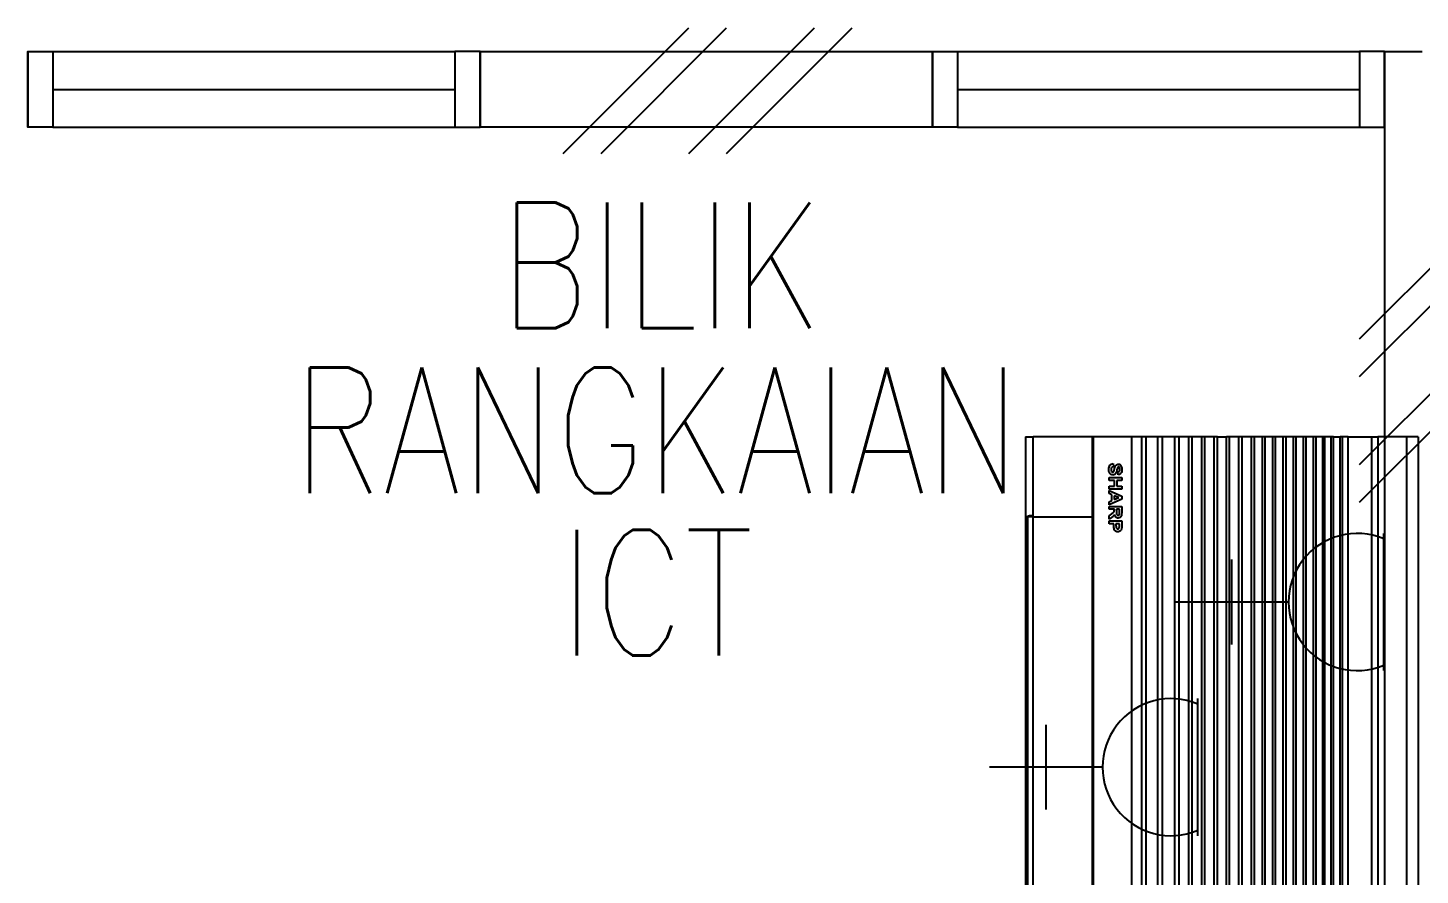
# Model space of a CAD drawing. Header units: inches. Extents: x -106706990 to 300603, y -86718466 to 1728185.
# Drawn here: x 155383 to 158154, y 44572 to 46257 of the extents above; entities that cross this region are included whole.
import ezdxf
from ezdxf.enums import TextEntityAlignment as Align

# ---------------------------------------------------------------- set-up
doc = ezdxf.new("R2010")
doc.units = ezdxf.units.IN
doc.header["$MEASUREMENT"] = 0
doc.linetypes.add('DASHED2', pattern=[0.375, 0.25, -0.125])
for name, color, linetype in [('A-ROOMSYM', 3, 'Continuous'), ('A-WALL', 1, 'Continuous'), ('A-WIN', 9, 'Continuous'), ('A-WLH', 7, 'Continuous'), ('Edges', 7, 'Continuous'), ('ELECT', 6, 'Continuous'), ('elk_LAMPU', 6, 'Continuous')]:
    doc.layers.add(name, color=color, linetype=linetype)
doc.layers.get('elk_LAMPU').off()
doc.styles.add('style1', font='romans.shx', dxfattribs={"height": 750})

# ---------------------------------------------------------------- blocks, each defined once
blk = doc.blocks.new('A$C52B244CD')
at = {"layer": 'A-WLH', "color": 8}
for p, q in [((0, 0), (250, 250)), ((75, 0), (325, 250)), ((250, 0), (500, 250)), ((325, 0), (575, 250))]:
    blk.add_line(p, q, dxfattribs=at)
blk = doc.blocks.new('A$C49831240')
at = {"layer": 'A-WLH', "color": 8}
for p, q in [((250, 575), (0, 325)), ((250, 500), (0, 250)), ((250, 325), (0, 75)), ((250, 250), (0, 0))]:
    blk.add_line(p, q, dxfattribs=at)
blk = doc.blocks.new('air con')
at = {"layer": 'Edges'}
for p, q in [((71.402, 41.898), (152.402, 41.898)), ((71.402, 41.898), (71.402, 41.095)), ((71.402, 41.095), (152.402, 41.095)), ((71.402, 41.095), (71.402, 39.122)), ((71.402, 39.122), (152.402, 39.122)), ((71.402, 38.724), (71.402, 39.122)), ((152.402, 38.724), (71.402, 38.724)), ((71.402, 37.092), (71.402, 38.724)), ((71.402, 37.092), (71.402, 36.701)), ((152.402, 37.092), (71.402, 37.092)), ((152.402, 36.701), (71.402, 36.701)), ((71.402, 36.701), (71.402, 36.542)), ((152.402, 36.542), (71.402, 36.542)), ((71.402, 36.078), (71.402, 36.542)), ((152.402, 36.078), (71.402, 36.078)), ((71.402, 36.078), (71.402, 35.914)), ((152.402, 35.914), (71.402, 35.914)), ((71.402, 35.914), (71.402, 35.493)), ((71.402, 35.493), (71.402, 35.34)), ((152.402, 35.493), (71.402, 35.493)), ((152.402, 35.34), (71.402, 35.34)), ((71.402, 35.34), (71.402, 34.877)), ((152.402, 34.877), (71.402, 34.877)), ((71.402, 34.877), (71.402, 34.709)), ((152.402, 34.709), (71.402, 34.709)), ((71.402, 34.709), (71.402, 34.207)), ((152.402, 34.207), (71.402, 34.207)), ((71.402, 34.207), (71.402, 34.022)), ((71.402, 34.022), (71.402, 33.51)), ((152.402, 34.022), (71.402, 34.022)), ((152.402, 33.51), (71.402, 33.51)), ((71.402, 33.51), (71.402, 33.335)), ((152.402, 33.335), (71.402, 33.335)), ((71.402, 33.335), (71.402, 32.826)), ((152.402, 32.826), (71.402, 32.826)), ((71.402, 32.826), (71.402, 32.625)), ((152.402, 32.625), (71.402, 32.625)), ((71.402, 32.625), (71.402, 32.098)), ((152.402, 32.098), (71.402, 32.098)), ((71.402, 32.098), (71.402, 31.911)), ((152.402, 31.911), (71.402, 31.911)), ((71.402, 31.911), (71.402, 31.378)), ((152.402, 31.378), (71.402, 31.378)), ((71.402, 31.378), (71.402, 31.189)), ((152.402, 31.189), (71.402, 31.189)), ((71.402, 31.189), (71.402, 30.654)), ((152.402, 30.654), (71.402, 30.654)), ((71.402, 30.654), (71.402, 30.439)), ((152.402, 30.439), (71.402, 30.439)), ((71.402, 30.439), (71.402, 29.791)), ((152.402, 29.791), (71.402, 29.791)), ((71.402, 29.791), (71.402, 29.562)), ((71.402, 29.562), (71.402, 28.935)), ((152.402, 29.562), (71.402, 29.562)), ((152.402, 28.935), (71.402, 28.935)), ((71.402, 28.935), (71.402, 28.714)), ((152.402, 28.714), (71.402, 28.714)), ((71.402, 28.092), (71.402, 28.714)), ((152.402, 28.092), (71.402, 28.092)), ((71.402, 28.092), (71.402, 27.871)), ((71.402, 27.871), (71.402, 27.226)), ((152.402, 27.871), (71.402, 27.871)), ((152.402, 27.226), (71.402, 27.226)), ((71.402, 27.226), (71.402, 27.024)), ((71.402, 27.024), (71.402, 26.349)), ((152.402, 27.024), (71.402, 27.024)), ((152.402, 26.349), (71.402, 26.349)), ((71.402, 26.349), (71.402, 26.117)), ((152.402, 26.117), (71.402, 26.117)), ((71.402, 26.117), (71.402, 25.469)), ((152.402, 25.469), (71.402, 25.469)), ((71.402, 25.469), (71.402, 25.162)), ((152.402, 25.162), (71.402, 25.162)), ((71.402, 25.162), (71.402, 24.304)), ((152.402, 24.304), (71.402, 24.304)), ((71.402, 24.304), (71.402, 24.002)), ((152.402, 24.002), (71.402, 24.002)), ((71.402, 24.002), (71.402, 23.184)), ((71.402, 23.184), (71.402, 22.883)), ((152.402, 23.184), (71.402, 23.184)), ((152.402, 22.883), (71.402, 22.883)), ((71.402, 22.883), (71.402, 22.213)), ((152.402, 22.213), (71.402, 22.213)), ((71.402, 22.213), (71.402, 19.568)), ((73.283, 21.282), (73.294, 21.346)), ((73.289, 21.232), (73.283, 21.282)), ((73.306, 21.186), (73.289, 21.232)), ((73.294, 21.346), (73.326, 21.406)), ((73.334, 21.144), (73.306, 21.186)), ((73.326, 21.406), (73.378, 21.457)), ((73.374, 21.106), (73.334, 21.144)), ((73.412, 21.082), (73.374, 21.106)), ((73.378, 21.457), (73.448, 21.494)), ((73.462, 21.059), (73.412, 21.082)), ((73.448, 21.494), (73.537, 21.517)), ((73.481, 21.324), (73.473, 21.293)), ((73.473, 21.293), (73.48, 21.265)), ((73.48, 21.265), (73.502, 21.241)), ((73.504, 21.347), (73.481, 21.324)), ((73.502, 21.241), (73.567, 21.212)), ((73.563, 21.371), (73.504, 21.347)), ((73.537, 21.517), (73.642, 21.525)), ((73.64, 21.379), (73.563, 21.371)), ((73.567, 21.212), (73.685, 21.182)), ((73.713, 21.372), (73.64, 21.379)), ((73.642, 21.525), (73.729, 21.52)), ((73.685, 21.182), (73.811, 21.152)), ((73.766, 21.35), (73.713, 21.372)), ((73.729, 21.52), (73.804, 21.507)), ((73.8, 21.311), (73.766, 21.35)), ((73.82, 21.253), (73.8, 21.311)), ((73.804, 21.507), (73.868, 21.484)), ((73.811, 21.152), (73.899, 21.12)), ((74.019, 21.261), (73.82, 21.253)), ((73.868, 21.484), (73.921, 21.453)), ((73.899, 21.12), (73.961, 21.081)), ((73.921, 21.453), (73.962, 21.414)), ((73.961, 21.081), (74.008, 21.031)), ((73.962, 21.414), (73.992, 21.369)), ((73.992, 21.369), (74.011, 21.318)), ((74.011, 21.318), (74.019, 21.261)), ((74.215, 20.639), (74.215, 21.51)), ((74.215, 21.51), (74.413, 21.51)), ((74.413, 21.51), (74.413, 21.167)), ((74.413, 21.167), (74.802, 21.167)), ((74.802, 21.167), (74.802, 21.51)), ((74.802, 21.51), (75.001, 21.51)), ((75.001, 21.51), (75.001, 20.639)), ((75.106, 20.639), (75.489, 21.51)), ((75.592, 21.306), (75.459, 20.983)), ((75.489, 21.51), (75.699, 21.51)), ((75.727, 20.983), (75.592, 21.306)), ((75.699, 21.51), (76.093, 20.639)), ((76.199, 20.639), (76.199, 21.51)), ((76.199, 21.51), (76.616, 21.51)), ((76.552, 21.362), (76.397, 21.362)), ((76.397, 21.362), (76.397, 21.141)), ((76.397, 21.141), (76.544, 21.141)), ((76.544, 21.141), (76.66, 21.144)), ((76.697, 21.359), (76.552, 21.362)), ((76.616, 21.51), (76.752, 21.504)), ((76.66, 21.144), (76.722, 21.152)), ((76.74, 21.347), (76.697, 21.359)), ((76.722, 21.152), (76.754, 21.167)), ((76.772, 21.325), (76.74, 21.347)), ((76.752, 21.504), (76.845, 21.486)), ((76.754, 21.167), (76.778, 21.189)), ((76.791, 21.294), (76.772, 21.325)), ((76.778, 21.189), (76.793, 21.218)), ((76.798, 21.254), (76.791, 21.294)), ((76.793, 21.218), (76.798, 21.254)), ((76.845, 21.486), (76.91, 21.454)), ((76.901, 21.075), (76.856, 21.052)), ((76.938, 21.104), (76.901, 21.075)), ((76.91, 21.454), (76.96, 21.403)), ((76.966, 21.138), (76.938, 21.104)), ((76.96, 21.403), (76.992, 21.338)), ((76.986, 21.176), (76.966, 21.138)), ((76.999, 21.219), (76.986, 21.176)), ((76.992, 21.338), (77.003, 21.266)), ((77.003, 21.266), (76.999, 21.219)), ((77.19, 20.639), (77.19, 21.51)), ((77.19, 21.51), (77.508, 21.51)), ((77.388, 21.362), (77.388, 21.115)), ((77.484, 21.362), (77.388, 21.362)), ((77.388, 21.115), (77.497, 21.115)), ((77.627, 21.356), (77.484, 21.362)), ((77.497, 21.115), (77.595, 21.119)), ((77.508, 21.51), (77.658, 21.506)), ((77.595, 21.119), (77.654, 21.129)), ((77.671, 21.343), (77.627, 21.356)), ((77.654, 21.129), (77.689, 21.146)), ((77.658, 21.506), (77.744, 21.497)), ((77.707, 21.318), (77.671, 21.343)), ((77.689, 21.146), (77.716, 21.172)), ((77.731, 21.283), (77.707, 21.318)), ((77.716, 21.172), (77.733, 21.203)), ((77.738, 21.239), (77.731, 21.283)), ((77.733, 21.203), (77.738, 21.239)), ((77.744, 21.497), (77.822, 21.465)), ((77.822, 21.465), (77.886, 21.411)), ((77.91, 21.107), (77.873, 21.058)), ((77.886, 21.411), (77.911, 21.376)), ((77.935, 21.168), (77.91, 21.107)), ((77.911, 21.376), (77.929, 21.336)), ((77.929, 21.336), (77.939, 21.291)), ((77.943, 21.242), (77.935, 21.168)), ((77.939, 21.291), (77.943, 21.242)), ((73.247, 20.922), (73.441, 20.939)), ((73.262, 20.853), (73.247, 20.922)), ((73.287, 20.793), (73.262, 20.853)), ((73.322, 20.742), (73.287, 20.793)), ((73.367, 20.7), (73.322, 20.742)), ((73.422, 20.666), (73.367, 20.7)), ((73.488, 20.642), (73.422, 20.666)), ((73.441, 20.939), (73.467, 20.864)), ((73.598, 21.02), (73.462, 21.059)), ((73.467, 20.864), (73.511, 20.812)), ((73.565, 20.628), (73.488, 20.642)), ((73.511, 20.812), (73.574, 20.782)), ((73.653, 20.623), (73.565, 20.628)), ((73.574, 20.782), (73.655, 20.772)), ((73.757, 20.982), (73.598, 21.02)), ((73.771, 20.631), (73.653, 20.623)), ((73.655, 20.772), (73.739, 20.781)), ((73.739, 20.781), (73.8, 20.808)), ((73.8, 20.965), (73.757, 20.982)), ((73.867, 20.655), (73.771, 20.631)), ((73.828, 20.944), (73.8, 20.965)), ((73.8, 20.808), (73.836, 20.847)), ((73.843, 20.92), (73.828, 20.944)), ((73.836, 20.847), (73.848, 20.892)), ((73.848, 20.892), (73.843, 20.92)), ((73.943, 20.695), (73.867, 20.655)), ((74, 20.752), (73.943, 20.695)), ((74.035, 20.82), (74, 20.752)), ((74.008, 21.031), (74.037, 20.968)), ((74.047, 20.892), (74.035, 20.82)), ((74.037, 20.968), (74.047, 20.892)), ((74.413, 20.639), (74.215, 20.639)), ((74.802, 21.02), (74.413, 21.02)), ((74.413, 21.02), (74.413, 20.639)), ((74.802, 20.639), (74.802, 21.02)), ((75.001, 20.639), (74.802, 20.639)), ((75.317, 20.639), (75.106, 20.639)), ((75.398, 20.837), (75.317, 20.639)), ((75.791, 20.837), (75.398, 20.837)), ((75.459, 20.983), (75.727, 20.983)), ((75.877, 20.639), (75.791, 20.837)), ((76.093, 20.639), (75.877, 20.639)), ((76.397, 20.639), (76.199, 20.639)), ((76.437, 21.002), (76.397, 21.002)), ((76.397, 21.002), (76.397, 20.639)), ((76.496, 21), (76.437, 21.002)), ((76.537, 20.993), (76.496, 21)), ((76.568, 20.979), (76.537, 20.993)), ((76.597, 20.956), (76.568, 20.979)), ((76.702, 20.828), (76.597, 20.956)), ((76.845, 20.639), (76.702, 20.828)), ((76.804, 21.034), (76.743, 21.023)), ((76.743, 21.023), (76.802, 20.988)), ((76.802, 20.988), (76.849, 20.95)), ((76.856, 21.052), (76.804, 21.034)), ((77.082, 20.639), (76.845, 20.639)), ((76.849, 20.95), (76.899, 20.895)), ((76.899, 20.895), (76.962, 20.809)), ((76.962, 20.809), (77.082, 20.639)), ((77.388, 20.639), (77.19, 20.639)), ((77.518, 20.967), (77.388, 20.967)), ((77.388, 20.967), (77.388, 20.639)), ((77.637, 20.97), (77.518, 20.967)), ((77.724, 20.98), (77.637, 20.97)), ((77.776, 20.995), (77.724, 20.98)), ((77.827, 21.021), (77.776, 20.995)), ((77.873, 21.058), (77.827, 21.021)), ((152.402, 19.568), (71.402, 19.568)), ((71.402, 19.568), (71.402, 19.493)), ((152.402, 19.493), (71.402, 19.493)), ((71.402, 19.493), (71.402, 15.42)), ((76.921, 15.42), (76.921, 19.493)), ((76.921, 18.47), (76.921, 18.812)), ((76.921, 18.133), (76.921, 18.47)), ((76.921, 17.803), (76.921, 18.133)), ((76.921, 17.48), (76.921, 17.803)), ((76.921, 17.163), (76.921, 17.48)), ((76.921, 16.853), (76.921, 17.163)), ((76.921, 16.551), (76.921, 16.853)), ((76.921, 16.256), (76.921, 16.551)), ((76.855, 15.42), (71.402, 15.42)), ((71.402, 14.898), (71.402, 15.42)), ((76.921, 15.42), (76.855, 15.42)), ((76.855, 15.42), (76.855, 15.142)), ((76.921, 15.969), (76.921, 16.256)), ((76.921, 15.69), (76.921, 15.969)), ((76.921, 15.42), (76.921, 15.69)), ((76.921, 15.42), (76.921, 15.142)), ((146.421, 15.42), (76.921, 15.42)), ((71.402, 14.898), (152.402, 14.898)), ((76.921, 15.142), (76.855, 15.142)), ((76.855, 15.051), (76.855, 15.142)), ((76.921, 15.051), (76.855, 15.051)), ((76.921, 15.142), (76.921, 15.051)), ((146.421, 15.051), (76.921, 15.051)), ((76.921, 15.051), (76.921, 15.012)), ((146.421, 15.012), (76.921, 15.012))]:
    blk.add_line(p, q, dxfattribs=at)
blk = doc.blocks.new('SOCKET(in)')
at = {"layer": 'ELECT', "color": 6}
for p, q in [((86605160, -1198079.2), (86605160, -1197854.2)), ((86605075.7, -1197966.7), (86605244.4, -1197966.7)), ((86605023.6, -1198269), (86605296.4, -1198269))]:
    blk.add_line(p, q, dxfattribs=at)
blk.add_arc((86605160, -1198215.6), 136.4, 336.9763, 203.0237, dxfattribs=at)

msp = doc.modelspace()

# ---------------------------------------------------------------- linework, layer by layer
at = {"layer": 'A-WALL', "color": 8, "linetype": 'Continuous', "ltscale": 900}
for p, q in [((155382.8, 46209.7), (155382.8, 46059.7)), ((156282.8, 46209.7), (156282.8, 46059.7)), ((158082.8, 46209.7), (158082.8, 46059.7))]:
    msp.add_line(p, q, dxfattribs=at)
at = {"layer": 'A-WALL', "color": 8}
for p, q in [((156282.8, 46209.7), (157182.8, 46209.7)), ((157182.8, 46209.7), (157182.8, 46059.7)), ((158082.8, 46209.7), (158157.8, 46209.7)), ((157182.8, 46059.7), (156282.8, 46059.7)), ((158082.8, 46059.7), (158082.8, 42259.7))]:
    msp.add_line(p, q, dxfattribs=at)
at = {"layer": 'A-WIN', "color": 8}
for p, q in [((155432.8, 46209.7), (156232.8, 46209.7)), ((157232.8, 46209.7), (158032.8, 46209.7)), ((155432.8, 46059.7), (156232.8, 46059.7)), ((157232.8, 46059.7), (158032.8, 46059.7))]:
    msp.add_line(p, q, dxfattribs=at)
at = {"layer": 'A-WIN', "color": 8, "linetype": 'Continuous', "ltscale": 300}
for p, q in [((155432.8, 46134.7), (156232.8, 46134.7)), ((157232.8, 46134.7), (158032.8, 46134.7))]:
    msp.add_line(p, q, dxfattribs=at)
at = {"layer": 'A-WIN', "color": 8, "linetype": 'Continuous'}
for points in [[(155432.8, 46059.7), (155382.8, 46059.7), (155382.8, 46209.7), (155432.8, 46209.7)], [(156232.8, 46059.7), (156282.8, 46059.7), (156282.8, 46209.7), (156232.8, 46209.7)], [(157232.8, 46059.7), (157182.8, 46059.7), (157182.8, 46209.7), (157232.8, 46209.7)], [(158032.8, 46059.7), (158082.8, 46059.7), (158082.8, 46209.7), (158032.8, 46209.7)]]:
    msp.add_lwpolyline(points, close=True, dxfattribs=at)

# ---------------------------------------------------------------- block references
at = {"xscale": 28.92590521224616, "yscale": 28.92590521224616, "zscale": 28.92590521224616, "rotation": 270}
msp.add_blockref('air con', (156937.5, 47509.2), dxfattribs=at)
at = {"layer": 'A-WLH', "color": 8}
for name, p in [('A$C52B244CD', (156448.4, 46007.1)), ('A$C49831240', (158032.3, 45312.6))]:
    msp.add_blockref(name, p, dxfattribs=at)
at = {"layer": 'elk_LAMPU', "color": 0, "linetype": 'DASHED2', "lineweight": 18, "rotation": 90}
for p in [(-1040187.6, -86560045.1), (-1040557.6, -86560373.6)]:
    msp.add_blockref('SOCKET(in)', p, dxfattribs=at)

# ---------------------------------------------------------------- texts
at = {"layer": 'A-ROOMSYM', "color": 8, "style": 'style1', "width": 0.8}
for s, p in [('BILIK', (156643, 45659.6)), ('RANGKAIAN', (156633.8, 45331.3)), ('ICT', (156633.8, 45008.4))]:
    msp.add_text(s, height=250, dxfattribs=at).set_placement(p, align=Align.CENTER)

doc.saveas('drawing.dxf')
